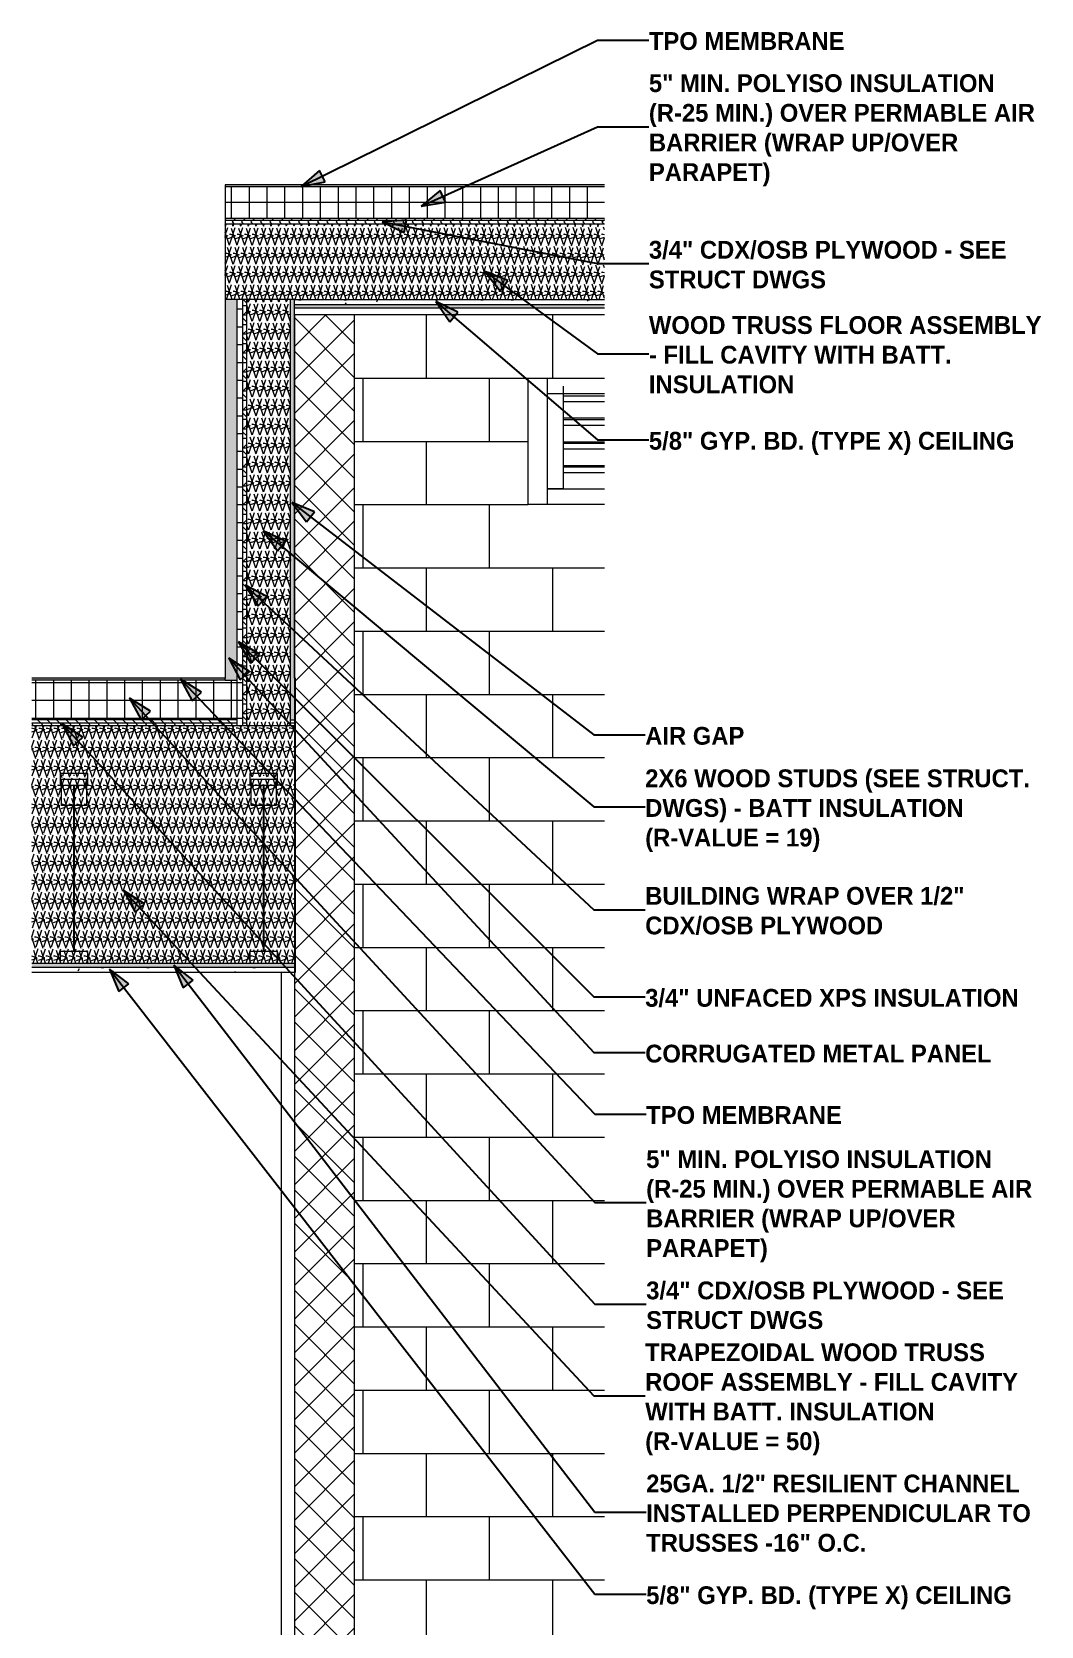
# Model space of a CAD drawing. Header units: inches. Extents: x 11710 to 12205, y -186 to 492.
# Drawn here: x 11922.1 to 12049.7, y 290.2 to 491.8 of the extents above; entities that cross this region are included whole.
import ezdxf

# ---------------------------------------------------------------- set-up
doc = ezdxf.new("R2010")
doc.units = ezdxf.units.IN
doc.header["$MEASUREMENT"] = 0
for name, color, linetype, lineweight in [('0-3', 55, 'Continuous', 9), ('0-4', 50, 'Continuous', 5), ('A-GLAZ-CWMG-1', 55, 'Continuous', 9), ('A-ROOF-1', 135, 'Continuous', 18), ('A-ROOF-2', 251, 'Continuous', 5), ('A-ROOF-3', 132, 'Continuous', 9), ('A-ROOF-PATT-1', 252, 'Continuous', 9), ('A-ROOF-PATT-2', 55, 'Continuous', 9), ('A-WALL-1', 7, 'Continuous', 9), ('A-WALL-3', 55, 'Continuous', 9), ('A-WALL-4', 113, 'Continuous', 9), ('A-WALL-PATT-1', 252, 'Continuous', 9), ('A-WALL-PATT-2', 55, 'Continuous', 9), ('G-ANNO-TEXT', 231, 'Continuous', 30), ('G-ANNO-TEXT-1', 231, 'Continuous', 9), ('I-WALL-2', 55, 'Continuous', 9), ('S-BEAM-2', 7, 'Continuous', 9), ('S-BEAM-3', 55, 'Continuous', 9), ('S-FNDN-3', 55, 'Continuous', 9), ('S-FNDN-4', 135, 'Continuous', 18), ('S-FNDN-5', 255, 'Continuous', 5), ('S-FNDN-6', 32, 'Continuous', 9)]:
    doc.layers.add(name, color=color, linetype=linetype, lineweight=lineweight)
doc.styles.add('Century Gothic_B', font='GOTHICB.TTF', dxfattribs={"height": 2.25})
pattern_1 = [(0, (11546.8805, 72), (0, 2.25), []), (90, (11546.8805, 72), (-2.25, 1e-16), [])]
pattern_2 = [(0, (11546.8805, 72), (0, 1.2), []), (315, (11546.8805, 72), (1.1992531, 0), [1.696, -1.696]), (45, (11546.8805, 72), (1.1992531, 0), [1.696, -1.696])]
pattern_3 = [(161.57, (11547.00052, 72.12), (-0.9603837, -0.00039918), [0, -6.83, 0.758, 0]), (18.43, (11546.76052, 72.12), (-0.9603837, 0.00039918), [0, -6.83, 0.758, 0]), (108.43, (11547.00052, 72.12), (0.47951018, -2.4005264), [2.276, -5.312]), (71.57, (11546.76052, 72.12), (0.47951018, 2.4005264), [2.276, -5.312])]
pattern_4 = [(0, (11546.8805, 72), (7.68, 1.92), [0.317, -5.443, 0.317, -5.443, -30.72]), (0, (11546.8805, 72), (7.68, 1.92), [-11.52, 0.317, -11.203, 0.317, -5.443, -13.44]), (0, (11546.8805, 72), (7.68, 1.92), [-28.8, 0.317, -3.523, 0.317, -9.283]), (120, (11549.7605, 72.96), (-5.502769, 5.691075), [0.317, -5.443, 0.317, -5.443, -30.72]), (120, (11549.7605, 72.96), (-5.502769, 5.691075), [-11.52, 0.317, -11.203, 0.317, -5.443, -13.44]), (120, (11549.7605, 72.96), (-5.502769, 5.691075), [-28.8, 0.317, -3.523, 0.317, -9.283]), (240, (11550.7205, 76.8), (-2.177231, -7.611075), [0.317, -5.443, 0.317, -5.443, -30.72]), (240, (11550.7205, 76.8), (-2.177231, -7.611075), [-11.52, 0.317, -11.203, 0.317, -5.443, -13.44]), (240, (11550.7205, 76.8), (-2.177231, -7.611075), [-28.8, 0.317, -3.523, 0.317, -9.283])]

# ---------------------------------------------------------------- blocks, each defined once
blk = doc.blocks.new('CTR - 1st Phase -Stairs _ Elevators_rvt-2-WALL SECTION - ELEVATOR - WEST WALL')
at = {"layer": 'I-WALL-2'}
blk.add_line((11430.56, 268), (11430.56, 372.87), dxfattribs=at)
blk = doc.blocks.new('TRUSS - 24_-2435674-WALL SECTION - ELEVATOR - WEST WALL')
at = {"layer": 'S-BEAM-2'}
for p, q in [((11426.56, 398), (11426.56, 396.5)), ((11430.06, 398), (11426.56, 398)), ((11430.06, 396.5), (11430.06, 398)), ((11426.56, 396.5), (11430.06, 396.5)), ((11429.94, 397.22), (11426.69, 397.22)), ((11426.69, 397.22), (11426.69, 393.97)), ((11429.94, 393.97), (11429.94, 397.22)), ((11426.69, 393.97), (11429.94, 393.97)), ((11426.56, 375.5), (11426.56, 374)), ((11430.06, 375.5), (11426.56, 375.5)), ((11430.06, 374), (11430.06, 375.5)), ((11426.56, 374), (11430.06, 374))]:
    blk.add_line(p, q, dxfattribs=at)
at = {"layer": 'S-BEAM-3'}
for p, q in [((11428.38, 397.75), (11428.25, 397.75)), ((11428.25, 396.5), (11428.25, 375.5)), ((11428.38, 375.5), (11428.38, 396.5))]:
    blk.add_line(p, q, dxfattribs=at)
blk = doc.blocks.new('CTR - 1st Phase - Structure_rvt-2-WALL SECTION - ELEVATOR - WEST WALL')
at = {"layer": 'A-WALL-PATT-1'}
h = blk.add_hatch(dxfattribs=at)
h.set_pattern_fill('FP_12', color=256, style=0, pattern_type=2)
h.set_pattern_definition([(45, (11023.755, 72), (-2.12132, 2.12132), []), (135, (11023.755, 72), (-2.12132, -2.12132), [])])
h.paths.add_polyline_path([(11436.84, 218.59), (11439.81, 218.59), (11439.81, 456), (11432.19, 456), (11432.19, 218.59), (11435.2, 218.59)], flags=0)
at = {"layer": 'A-WALL-PATT-2'}
h = blk.add_hatch(dxfattribs=at)
h.set_pattern_fill('FP_11', color=256, style=0, pattern_type=2)
h.set_pattern_definition([(0, (11436.002, -152), (0, 8), []), (90, (11436.002, -152), (-8, 8), [8, -8])])
h.paths.add_polyline_path([(11471.4, 218.59), (11471.4, 432), (11461.75, 432), (11461.75, 448), (11471.4, 448), (11471.4, 456), (11439.81, 456), (11439.81, 218.59), (11461.75, 218.59)], flags=0)
at = {"layer": 'A-WALL-1'}
for p, q in [((11439.81, 456), (11432.19, 456)), ((11432.19, 456), (11432.19, 218.59)), ((11439.81, 218.59), (11439.81, 456))]:
    blk.add_line(p, q, dxfattribs=at)
at = {"layer": 'A-WALL-3'}
for p, q in [((11471.4, 456), (11439.81, 456)), ((11461.75, 432), (11461.75, 448)), ((11461.75, 448), (11471.4, 448)), ((11471.4, 432), (11461.75, 432))]:
    blk.add_line(p, q, dxfattribs=at)
at = {"layer": '0-3'}
for p in [(-24, 0), (0, 0)]:
    blk.add_blockref('TRUSS - 24_-2435674-WALL SECTION - ELEVATOR - WEST WALL', p, dxfattribs=at)
blk = doc.blocks.new('Rectangular Mullion - Louver Frame-3132779-WALL SECTION - ELEVATOR - WEST WALL')
at = {"layer": 'A-GLAZ-CWMG-1'}
blk.add_line((11471.4, 446), (11464.19, 446), dxfattribs=at)
blk = doc.blocks.new('Rectangular Mullion - Louver Frame-3132780-WALL SECTION - ELEVATOR - WEST WALL')
at = {"layer": 'A-GLAZ-CWMG-1'}
blk.add_line((11464.19, 434), (11471.4, 434), dxfattribs=at)
blk = doc.blocks.new('Rectangular Mullion - Louver Frame-3132521-WALL SECTION - ELEVATOR - WEST WALL')
at = {"layer": 'A-GLAZ-CWMG-1'}
for p, q in [((11466.19, 434), (11464.19, 434)), ((11466.19, 435), (11466.19, 434))]:
    blk.add_line(p, q, dxfattribs=at)
blk = doc.blocks.new('Rectangular Mullion - Louver Frame-2514054-WALL SECTION - ELEVATOR - WEST WALL')
at = {"layer": 'A-GLAZ-CWMG-1'}
blk.add_line((11466.19, 438), (11466.19, 435), dxfattribs=at)
blk = doc.blocks.new('Rectangular Mullion - louver-3132781-WALL SECTION - ELEVATOR - WEST WALL')
at = {"layer": 'A-GLAZ-CWMG-1'}
for p, q in [((11471.4, 436.73), (11466.19, 436.73)), ((11471.4, 436.02), (11466.19, 436.02))]:
    blk.add_line(p, q, dxfattribs=at)
blk = doc.blocks.new('Rectangular Mullion - louver-V1-WALL SECTION - ELEVATOR - WEST WALL')
at = {"layer": 'A-GLAZ-CWMG-1'}
for p, q in [((11471.4, 439.73), (11466.19, 439.73)), ((11471.4, 439.02), (11466.19, 439.02)), ((11471.4, 436.92), (11466.19, 436.92))]:
    blk.add_line(p, q, dxfattribs=at)

msp = doc.modelspace()

# ---------------------------------------------------------------- hatches: boundary and pattern name
at = {"layer": 'A-ROOF-1'}
for points in [[(11946.56521, 472.21609), (11994.522, 472.21609), (11994.522, 472.46617), (11946.56521, 472.46617)], [(11946.56521, 409.78976), (11946.56491, 410.03982), (11922.12576, 410.03416), (11922.12576, 409.78976), (11946.56491, 409.78977)]]:
    msp.add_hatch(color=256, dxfattribs=at).paths.add_polyline_path(points, flags=0)
at = {"layer": 'A-ROOF-2'}
msp.add_hatch(color=256, dxfattribs=at).paths.add_polyline_path([(11953.69021, 373.49998), (11955.31473, 373.50186), (11955.31473, 373.99999), (11922.12576, 373.99999), (11922.12576, 373.49998), (11953.68991, 373.49998)], flags=0)
at = {"layer": 'A-ROOF-PATT-1'}
h = msp.add_hatch(dxfattribs=at)
h.set_pattern_fill('FP_9', color=256, style=0, pattern_type=2)
h.set_pattern_definition(pattern_1)
h.paths.add_polyline_path([(11946.56521, 468.21524), (11994.522, 468.21524), (11994.522, 472.21609), (11946.56521, 472.21609)], flags=0)
h = msp.add_hatch(dxfattribs=at)
h.set_pattern_fill('FP_4', color=256, style=0, pattern_type=2)
h.set_pattern_definition(pattern_2)
h.paths.add_polyline_path([(11994.522, 467.4651), (11994.522, 468.21524), (11946.56521, 468.21524), (11946.56521, 467.4651), (11987.31497, 467.4651)], flags=0)
h = msp.add_hatch(dxfattribs=at)
h.set_pattern_fill('FP_1', color=256, style=0, pattern_type=2)
h.set_pattern_definition(pattern_3)
h.paths.add_polyline_path([(11994.522, 457.96303), (11994.522, 467.4651), (11946.56521, 467.4651), (11946.56521, 457.96303), (11987.31497, 457.96303)], flags=0)
h = msp.add_hatch(dxfattribs=at)
h.set_pattern_fill('FP_8', color=256, style=0, pattern_type=2)
h.set_pattern_definition(pattern_4)
h.paths.add_polyline_path([(11987.31497, 457.33791), (11994.522, 457.33791), (11994.522, 457.96303), (11955.31473, 457.96303), (11955.31473, 457.33791), (11984.87747, 457.33791)], flags=0)
h = msp.add_hatch(dxfattribs=at)
h.set_pattern_fill('FP_9', color=256, style=0, pattern_type=2)
h.set_pattern_definition(pattern_1)
h.paths.add_polyline_path([(11922.12576, 404.7887), (11948.06521, 404.7887), (11948.06521, 409.78976), (11946.56521, 409.78976), (11946.56491, 409.78976), (11922.12576, 409.78976), (11922.12576, 409.67587)], flags=0)
h = msp.add_hatch(dxfattribs=at)
h.set_pattern_fill('FP_4', color=256, style=0, pattern_type=2)
h.set_pattern_definition(pattern_2)
h.paths.add_polyline_path([(11954.81521, 404.03856), (11955.31473, 404.03856), (11955.31473, 404.7887), (11954.81521, 404.7887)], flags=0)
h.paths.add_polyline_path([(11940.21495, 404.03856), (11948.06521, 404.03856), (11948.06521, 404.7887), (11922.12576, 404.7887), (11922.12576, 404.03856)], flags=0)
h = msp.add_hatch(dxfattribs=at)
h.set_pattern_fill('FP_1', color=256, style=0, pattern_type=2)
h.set_pattern_definition(pattern_3)
h.paths.add_polyline_path([(11953.69021, 373.99999), (11955.31473, 373.99999), (11955.31473, 404.03856), (11922.12576, 404.03856), (11922.12576, 373.99999)], flags=0)
h = msp.add_hatch(dxfattribs=at)
h.set_pattern_fill('FP_8', color=256, style=0, pattern_type=2)
h.set_pattern_definition(pattern_4)
h.paths.add_polyline_path([(11954.51973, 372.87499), (11955.31473, 372.87727), (11955.31473, 373.49998), (11922.12576, 373.49998), (11922.12576, 372.87499), (11953.69021, 372.87499)], flags=0)
at = {"layer": 'A-ROOF-PATT-2'}
h = msp.add_hatch(dxfattribs=at)
h.set_pattern_fill('FP_10', color=256, style=0, pattern_type=2)
h.set_pattern_definition([(0, (11546.880517, 457.171), (7.68, 0.04), [0.317, -5.443, 0.317, -5.443, -30.72]), (0, (11546.880517, 457.171), (7.68, 0.04), [-11.52, 0.317, -11.203, 0.317, -5.443, -13.44]), (0, (11546.880517, 457.171), (7.68, 0.04), [-28.8, 0.317, -3.523, 0.317, -9.283]), (177.934, (11549.76052, 457.191), (-2.183465674, -0.001285394), [0.159, -2.723, 0.159, -2.723, -15.37]), (177.934, (11549.76052, 457.191), (-2.183465674, -0.001285394), [-5.764, 0.159, -5.605, 0.159, -2.723, -6.724]), (177.934, (11549.76052, 457.191), (-2.183465674, -0.001285394), [-14.409, 0.159, -1.763, 0.159, -4.645]), (182.066, (11550.72052, 457.271), (-5.49653879, -0.278334938), [0.159, -2.723, 0.159, -2.723, -15.37]), (182.066, (11550.72052, 457.271), (-5.49653879, -0.278334938), [-5.764, 0.159, -5.605, 0.159, -2.723, -6.724]), (182.066, (11550.72052, 457.271), (-5.49653879, -0.278334938), [-14.409, 0.159, -1.763, 0.159, -4.645])])
h.paths.add_polyline_path([(11962.93997, 456.86966), (11994.522, 456.86966), (11994.522, 457.33791), (11955.31491, 457.3379), (11955.31491, 456.86966), (11958.32095, 456.86966)], flags=0)
at = {"layer": 'A-WALL-PATT-1'}
h = msp.add_hatch(dxfattribs=at)
h.set_pattern_fill('FP_9', color=256, style=0, pattern_type=2)
h.set_pattern_definition(pattern_1)
h.paths.add_polyline_path([(11948.81491, 404.03856), (11948.81491, 457.33789), (11948.06491, 457.33789), (11948.06521, 404.03856)], flags=0)
h.paths.add_polyline_path([(11948.81491, 457.33789), (11948.81491, 457.96302), (11948.06491, 457.96302), (11948.06494, 457.33791)], flags=0)
h = msp.add_hatch(dxfattribs=at)
h.set_pattern_fill('FP_4', color=256, style=0, pattern_type=2)
h.set_pattern_definition(pattern_2)
h.paths.add_polyline_path([(11949.31491, 404.03856), (11949.31491, 457.33789), (11948.81491, 457.33789), (11948.81521, 404.03856), (11949.31473, 404.03856)], flags=0)
h.paths.add_polyline_path([(11949.31491, 457.33789), (11949.31473, 457.96302), (11948.81491, 457.96302), (11948.81493, 457.33791)], flags=0)
h = msp.add_hatch(dxfattribs=at)
h.set_pattern_fill('FP_1', color=256, style=0, pattern_type=2)
h.set_pattern_definition(pattern_3)
h.paths.add_polyline_path([(11949.31491, 404.03856), (11954.81491, 404.03856), (11954.81491, 457.33789), (11949.31491, 457.33789), (11949.31491, 409.57732)], flags=0)
h.paths.add_polyline_path([(11949.31491, 457.33789), (11949.3151, 457.33791), (11954.81491, 457.33789), (11954.81491, 457.96302), (11949.31491, 457.96238), (11949.31491, 457.51893)], flags=0)
at = {"layer": 'G-ANNO-TEXT'}
for points in [[(11956.17702, 472.22387), (11959.22243, 472.83353), (11958.50959, 474.27455)], [(11971.35655, 469.77302), (11974.42216, 470.27122), (11973.76235, 471.73728)], [(11966.41969, 467.77656), (11969.21147, 466.41564), (11969.5179, 467.99387)], [(11979.40566, 461.47888), (11981.35666, 459.06232), (11982.30356, 460.36158)], [(11973.20661, 457.68223), (11974.96508, 455.12217), (11976.00952, 456.34439)], [(11954.97736, 432.29115), (11956.86482, 429.82464), (11957.8452, 431.09881)], [(11951.38317, 428.68998), (11953.17012, 426.1497), (11954.20085, 427.38351)], [(11949.10879, 421.82327), (11950.75644, 419.19051), (11951.85208, 420.36707)], [(11948.2716, 414.63276), (11949.8255, 411.9436), (11950.9619, 413.08083)], [(11947.01712, 412.57301), (11948.46521, 409.82543), (11949.645, 410.91758)], [(11940.92603, 409.919), (11942.4132, 407.19238), (11943.57727, 408.30126)], [(11934.48117, 407.53653), (11935.9237, 404.78602), (11937.10569, 405.87578)], [(11925.94085, 404.26876), (11927.37728, 401.51507), (11928.56168, 402.6022)], [(11933.71958, 383.17924), (11935.17521, 380.43565), (11936.35199, 381.53104)], [(11931.93044, 373.26765), (11933.13513, 370.40498), (11934.40506, 371.39085)], [(11940.06734, 373.7449), (11941.2602, 370.87727), (11942.5342, 371.85789)]]:
    msp.add_hatch(color=256, dxfattribs=at).paths.add_polyline_path(points, flags=0)
at = {"layer": 'S-FNDN-4'}
msp.add_hatch(color=256, dxfattribs=at).paths.add_polyline_path([(11954.81491, 404.78871), (11955.31473, 404.78871), (11955.31463, 457.96302), (11954.81491, 457.96302), (11954.81521, 457.33791), (11954.81491, 457.33789), (11954.81491, 409.57732)], flags=0)
at = {"layer": 'S-FNDN-5'}
msp.add_hatch(color=256, dxfattribs=at).paths.add_polyline_path([(11946.56644, 409.78977), (11948.06491, 409.78977), (11948.055, 457.96302), (11946.56491, 457.96302), (11946.56521, 409.78977)], flags=0)

# ---------------------------------------------------------------- linework, layer by layer
at = {"layer": 'A-ROOF-3'}
for p, q in [((11994.52206, 472.46617), (11946.56491, 472.46617)), ((11946.56491, 472.46617), (11946.56491, 457.96302)), ((11994.52206, 472.21611), (11946.56491, 472.21611)), ((11994.52206, 468.21524), (11946.56491, 468.21524)), ((11994.52206, 467.46508), (11946.56491, 467.46508)), ((11955.31491, 457.96302), (11994.52206, 457.96302)), ((11955.31491, 457.33789), (11994.52206, 457.33789)), ((11946.56491, 410.03982), (11922.1256, 410.03982)), ((11946.56491, 409.78977), (11922.1256, 409.78977)), ((11946.56491, 409.78977), (11946.56491, 410.03982)), ((11955.43991, 410.03982), (11955.31491, 410.03982)), ((11955.31491, 410.03982), (11955.31491, 404.78871)), ((11955.43991, 409.78977), (11955.31491, 409.78977)), ((11955.43991, 372.87498), (11955.43991, 410.03982)), ((11948.06491, 404.78871), (11922.1256, 404.78871)), ((11955.43991, 404.03855), (11922.1256, 404.03855)), ((11955.43991, 404.78871), (11955.31491, 404.78871)), ((11922.1256, 373.99998), (11955.43991, 373.99998)), ((11922.1256, 373.49998), (11955.43991, 373.49998)), ((11922.1256, 372.87498), (11955.43991, 372.87498))]:
    msp.add_line(p, q, dxfattribs=at)
at = {"layer": 'A-WALL-4'}
for p, q in [((11946.56491, 457.96302), (11946.56491, 457.33789)), ((11955.31491, 457.96302), (11946.56491, 457.96302)), ((11948.06491, 404.03855), (11948.06491, 457.96302)), ((11948.81491, 404.03855), (11948.81491, 457.96302)), ((11949.31491, 404.03855), (11949.31491, 457.96302)), ((11954.81491, 404.03855), (11954.81491, 457.96302)), ((11955.31491, 457.33789), (11955.31491, 457.96302)), ((11946.56491, 409.78977), (11948.06491, 409.78977)), ((11954.81491, 404.78871), (11955.31491, 404.78871))]:
    msp.add_line(p, q, dxfattribs=at)
at = {"layer": 'G-ANNO-TEXT'}
for p, q in [((11956.17702, 472.22387), (11993.6589, 490.76519)), ((11993.6589, 490.76519), (12000.15142, 490.76519)), ((11971.35655, 469.77302), (11993.6589, 479.81034)), ((11993.6589, 479.81034), (12000.15142, 479.81034)), ((11958.50959, 474.27455), (11956.17702, 472.22387)), ((11959.22243, 472.83353), (11958.50959, 474.27455)), ((11956.17702, 472.22387), (11959.22243, 472.83353)), ((11973.76235, 471.73728), (11971.35655, 469.77302)), ((11971.35655, 469.77302), (11974.42216, 470.27122)), ((11974.42216, 470.27122), (11973.76235, 471.73728)), ((11969.5179, 467.99387), (11966.41969, 467.77656)), ((11969.21147, 466.41564), (11969.5179, 467.99387)), ((11966.41969, 467.77656), (11969.21147, 466.41564)), ((11966.41969, 467.77656), (11993.6589, 462.48778)), ((11993.6589, 462.48778), (12000.15142, 462.48778)), ((11979.40566, 461.47888), (11981.35666, 459.06232)), ((11982.30356, 460.36158), (11979.40566, 461.47888)), ((11979.40566, 461.47888), (11993.6589, 451.09117)), ((11981.35666, 459.06232), (11982.30356, 460.36158)), ((11973.20661, 457.68223), (11974.96508, 455.12217)), ((11976.00952, 456.34439), (11973.20661, 457.68223)), ((11973.20661, 457.68223), (11993.6589, 440.20482)), ((11974.96508, 455.12217), (11976.00952, 456.34439)), ((11993.6589, 451.09117), (12000.15142, 451.09117)), ((11993.6589, 440.20482), (12000.15142, 440.20482)), ((11954.97736, 432.29115), (11956.86482, 429.82464)), ((11957.8452, 431.09881), (11954.97736, 432.29115)), ((11954.97736, 432.29115), (11993.19196, 402.88779)), ((11956.86482, 429.82464), (11957.8452, 431.09881)), ((11951.38317, 428.68998), (11953.17012, 426.1497)), ((11954.20085, 427.38351), (11951.38317, 428.68998)), ((11951.38317, 428.68998), (11993.19196, 393.76249)), ((11953.17012, 426.1497), (11954.20085, 427.38351)), ((11949.10879, 421.82327), (11950.75644, 419.19051)), ((11951.85208, 420.36707), (11949.10879, 421.82327)), ((11949.10879, 421.82327), (11993.19196, 380.772)), ((11950.75644, 419.19051), (11951.85208, 420.36707)), ((11948.2716, 414.63276), (11949.8255, 411.9436)), ((11950.9619, 413.08083), (11948.2716, 414.63276)), ((11948.2716, 414.63276), (11993.19196, 369.7454)), ((11947.01712, 412.57301), (11948.46521, 409.82543)), ((11949.645, 410.91758), (11947.01712, 412.57301)), ((11947.01712, 412.57301), (11993.19196, 362.69317)), ((11949.8255, 411.9436), (11950.9619, 413.08083)), ((11940.92603, 409.919), (11942.4132, 407.19238)), ((11943.57727, 408.30126), (11940.92603, 409.919)), ((11940.92603, 409.919), (11993.31696, 354.92088)), ((11948.46521, 409.82543), (11949.645, 410.91758)), ((11934.48117, 407.53653), (11935.9237, 404.78602)), ((11937.10569, 405.87578), (11934.48117, 407.53653)), ((11934.48117, 407.53653), (11993.31696, 343.72128)), ((11942.4132, 407.19238), (11943.57727, 408.30126)), ((11935.9237, 404.78602), (11937.10569, 405.87578)), ((11925.94085, 404.26876), (11927.37728, 401.51507)), ((11928.56168, 402.6022), (11925.94085, 404.26876)), ((11925.94085, 404.26876), (11993.31696, 330.86457)), ((11927.37728, 401.51507), (11928.56168, 402.6022)), ((11993.19196, 402.88779), (11999.68448, 402.88779)), ((11993.19196, 393.76249), (11999.68448, 393.76249)), ((11933.71958, 383.17924), (11935.17521, 380.43565)), ((11936.35199, 381.53104), (11933.71958, 383.17924)), ((11933.71958, 383.17924), (11993.19196, 319.28804)), ((11935.17521, 380.43565), (11936.35199, 381.53104)), ((11993.19196, 380.772), (11999.68448, 380.772)), ((11931.93044, 373.26765), (11933.13513, 370.40498)), ((11934.40506, 371.39085), (11931.93044, 373.26765)), ((11931.93044, 373.26765), (11993.31696, 294.19326)), ((11940.06734, 373.7449), (11941.2602, 370.87727)), ((11942.5342, 371.85789), (11940.06734, 373.7449)), ((11940.06734, 373.7449), (11993.31696, 304.564)), ((11933.13513, 370.40498), (11934.40506, 371.39085)), ((11941.2602, 370.87727), (11942.5342, 371.85789)), ((11993.19196, 369.7454), (11999.68448, 369.7454)), ((11993.19196, 362.69317), (11999.68448, 362.69317)), ((11993.31696, 354.92088), (11999.80948, 354.92088)), ((11993.31696, 343.72128), (11999.80948, 343.72128)), ((11993.31696, 330.86457), (11999.80948, 330.86457)), ((11993.19196, 319.28804), (11999.68448, 319.28804)), ((11993.31696, 304.564), (11999.80948, 304.564)), ((11993.31696, 294.19326), (11999.80948, 294.19326))]:
    msp.add_line(p, q, dxfattribs=at)
at = {"layer": 'S-FNDN-3'}
for p, q in [((11994.52206, 456.86966), (11955.31491, 456.86966)), ((11987.31491, 432), (11987.31491, 447.99998))]:
    msp.add_line(p, q, dxfattribs=at)
at = {"layer": 'S-FNDN-6'}
for p, q in [((11946.56491, 457.33789), (11946.56491, 410.03982)), ((11955.31491, 410.03982), (11955.31491, 457.33789))]:
    msp.add_line(p, q, dxfattribs=at)

# ---------------------------------------------------------------- block references
at = {"layer": '0-4'}
for name in ['CTR - 1st Phase - Structure_rvt-2-WALL SECTION - ELEVATOR - WEST WALL', 'CTR - 1st Phase -Stairs _ Elevators_rvt-2-WALL SECTION - ELEVATOR - WEST WALL']:
    msp.add_blockref(name, (523.12552, 0), dxfattribs=at)
at = {"layer": 'A-GLAZ-CWMG-1'}
for name, p in [('Rectangular Mullion - Louver Frame-3132779-WALL SECTION - ELEVATOR - WEST WALL', (523.12552, 0)), ('Rectangular Mullion - Louver Frame-2514054-WALL SECTION - ELEVATOR - WEST WALL', (523.12552, 9)), ('Rectangular Mullion - louver-V1-WALL SECTION - ELEVATOR - WEST WALL', (523.12552, 6)), ('Rectangular Mullion - Louver Frame-2514054-WALL SECTION - ELEVATOR - WEST WALL', (523.12552, 6)), ('Rectangular Mullion - louver-V1-WALL SECTION - ELEVATOR - WEST WALL', (523.12552, 3)), ('Rectangular Mullion - Louver Frame-2514054-WALL SECTION - ELEVATOR - WEST WALL', (523.12552, 3)), ('Rectangular Mullion - louver-V1-WALL SECTION - ELEVATOR - WEST WALL', (523.12552, 0)), ('Rectangular Mullion - Louver Frame-2514054-WALL SECTION - ELEVATOR - WEST WALL', (523.12552, 0)), ('Rectangular Mullion - louver-3132781-WALL SECTION - ELEVATOR - WEST WALL', (523.12552, 0)), ('Rectangular Mullion - Louver Frame-3132521-WALL SECTION - ELEVATOR - WEST WALL', (523.12552, 0)), ('Rectangular Mullion - Louver Frame-3132780-WALL SECTION - ELEVATOR - WEST WALL', (523.12552, 0))]:
    msp.add_blockref(name, p, dxfattribs=at)

# ---------------------------------------------------------------- texts
at = {"layer": 'G-ANNO-TEXT-1', "char_height": 2.25, "attachment_point": 1, "style": 'Century Gothic_B'}
for s, insert, width in [('TPO MEMBRANE', (12000.15142, 491.76578), 29.46675), ('5" MIN. POLYISO INSULATION', (12000.15142, 486.4377), 52.94925), ('(R-25 MIN.) OVER PERMABLE AIR', (12000.15142, 482.6877), 59.2365), ('BARRIER (WRAP UP/OVER', (12000.15142, 478.9377), 46.2075), ('PARAPET)', (12000.15142, 475.1877), 17.49825), ('3/4" CDX/OSB PLYWOOD - SEE', (12000.15142, 465.36396), 56.2065), ('STRUCT DWGS', (12000.15142, 461.61396), 25.6035), ('WOOD TRUSS FLOOR ASSEMBLY', (12000.15142, 455.84294), 57.49425), ('- FILL CAVITY WITH BATT.', (12000.15142, 452.09294), 43.935), ('INSULATION', (12000.15142, 448.34294), 21.816), ('5/8" GYP. BD. (TYPE X) CEILING', (12000.15142, 441.20541), 56.58525), ('AIR GAP', (11999.68448, 403.88838), 15.6045), ('2X6 WOOD STUDS (SEE STRUCT.', (11999.68448, 398.51426), 56.58525), ('DWGS) - BATT INSULATION', (11999.68448, 394.76426), 47.874), ('(R-VALUE = 19)', (11999.68448, 391.01426), 27.4215), ('BUILDING WRAP OVER 1/2"', (11999.68448, 383.64818), 49.2375), ('CDX/OSB PLYWOOD', (11999.68448, 379.89818), 37.79925), ('3/4" UNFACED XPS INSULATION', (11999.68448, 370.74599), 57.267), ('CORRUGATED METAL PANEL', (11999.68448, 363.69376), 51.28275), ('TPO MEMBRANE', (11999.80948, 355.92147), 29.46675), ('5" MIN. POLYISO INSULATION', (11999.80948, 350.34864), 52.94925), ('(R-25 MIN.) OVER PERMABLE AIR', (11999.80948, 346.59864), 59.2365), ('BARRIER (WRAP UP/OVER', (11999.80948, 342.84864), 46.2075), ('PARAPET)', (11999.80948, 339.09864), 17.49825), ('3/4" CDX/OSB PLYWOOD - SEE', (11999.80948, 333.74075), 56.2065), ('STRUCT DWGS', (11999.80948, 329.99075), 25.6035), ('TRAPEZOIDAL WOOD TRUSS', (11999.68448, 325.9154), 49.8435), ('ROOF ASSEMBLY - FILL CAVITY', (11999.68448, 322.1654), 55.22175), ('WITH BATT. INSULATION', (11999.68448, 318.4154), 42.117), ('(R-VALUE = 50)', (11999.68448, 314.6654), 27.4215), ('25GA. 1/2" RESILIENT CHANNEL', (11999.80948, 309.31577), 56.964), ('INSTALLED PERPENDICULAR TO', (11999.80948, 305.56577), 55.2975), ('TRUSSES -16" O.C.', (11999.80948, 301.81577), 32.421), ('5/8" GYP. BD. (TYPE X) CEILING', (11999.80948, 295.19385), 56.58525)]:
    msp.add_mtext(s, dxfattribs=dict(at, insert=insert, width=width))

doc.saveas('drawing.dxf')
